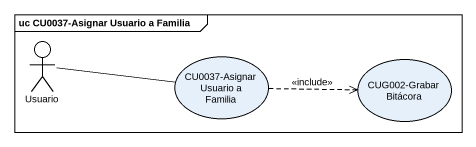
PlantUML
@startuml
mainframe uc CU0037-Asignar Usuario a Familia
actor Usuario
usecase "CU0037-Asignar Usuario a Familia" as CU0037_Asignar_Usuario_a
usecase "CUG002-Grabar Bitácora" as CUG002_Grabar_Bitácora
Usuario -right- CU0037_Asignar_Usuario_a
CU0037_Asignar_Usuario_a .right.> CUG002_Grabar_Bitácora : <<include>>
@enduml
